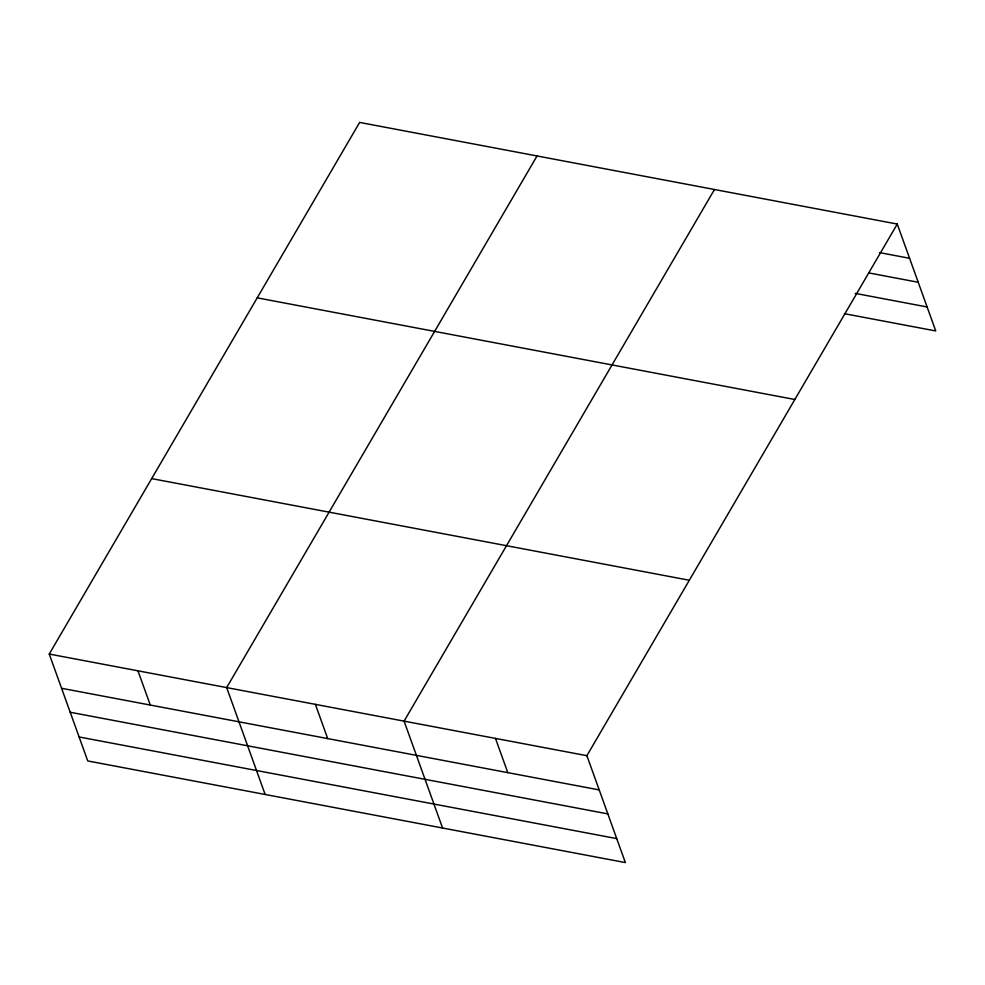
<?xml version="1.0" encoding="UTF-8"?>
<svg xmlns="http://www.w3.org/2000/svg" width="985" height="985" viewBox="0 0 985 985"><rect width="100%" height="100%" fill="white"/><g stroke="black" fill="none" stroke-linecap="round" stroke-linejoin="round"><path stroke-width="1.48" d="M897.261 224.063L586.888 755.692L625.364 862.577L87.739 760.937L49.25 654.052L359.636 122.423L897.261 224.063L935.75 330.948L844.354 313.673M537.047 155.962L226.673 687.592L265.15 794.476M714.47 189.502L404.084 721.131L442.573 828.028M879.63 252.628L909.586 258.292M868.782 272.919L918.217 282.264M855.202 293.37L927.119 306.975M257.208 297.852L794.846 399.504M151.678 478.612L689.315 580.251M49.25 654.052L586.888 755.692M61.575 688.281L599.212 789.921M70.206 712.254L607.843 813.893M79.095 736.965L616.733 838.604M495.492 738.418L507.804 772.646M315.385 704.361L327.697 738.59M137.962 670.822L150.286 705.051"/></g></svg>
